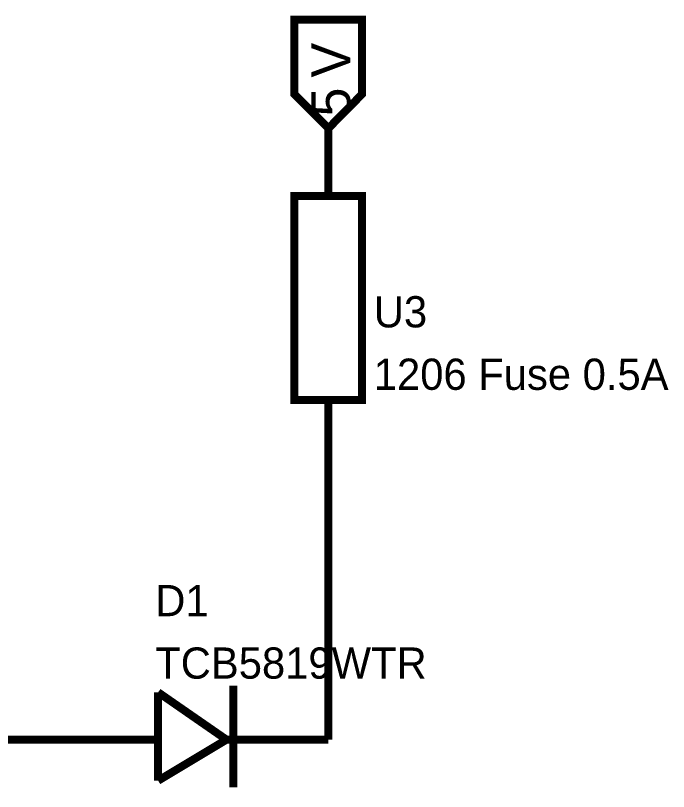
# Model space of a CAD drawing. Header units: millimetres. Extents: x 0 to 282, y 0 to 206.
# Drawn here: x 49.64 to 74.05, y 62.9 to 91.9 of the extents above; entities that cross this region are included whole.
import ezdxf

# ---------------------------------------------------------------- set-up
doc = ezdxf.new("R2010")
doc.units = ezdxf.units.MM
doc.layers.add('Sheet', color=255, linetype='Continuous')

msp = doc.modelspace()

# ---------------------------------------------------------------- linework, layer by layer
at = {"layer": 'Sheet'}
for points, const_width in [([(62.591, 88.96), (61.332, 87.683), (60.056, 88.96), (60.056, 91.75), (62.591, 91.75), (62.591, 88.96)], 0.3), ([(62.591, 88.96), (61.332, 87.683), (60.056, 88.96), (60.056, 91.75), (62.591, 91.75), (62.591, 88.96)], 0.0991), ([(60.056, 85.148), (62.591, 85.148), (62.591, 77.525), (60.056, 77.525), (60.056, 85.148)], 0.3)]:
    msp.add_lwpolyline(points, close=True, dxfattribs=dict(at, const_width=const_width))
at = {"layer": 'Sheet', "const_width": 0.3}
for points in [[(61.332, 85.148), (61.332, 87.683)], [(61.332, 77.525), (61.332, 74.99)], [(61.332, 64.832), (61.332, 74.99)], [(57.776, 63.045), (57.776, 66.856)], [(57.521, 64.832), (54.967, 66.601)], [(54.967, 66.601), (54.967, 63.3)], [(44.809, 64.832), (51.156, 64.832)], [(54.967, 64.832), (51.156, 64.832)], [(54.967, 63.3), (57.521, 64.832)], [(57.521, 64.832), (61.332, 64.832)]]:
    msp.add_lwpolyline(points, dxfattribs=at)

# ---------------------------------------------------------------- texts
at = {"layer": 'Sheet'}
for s, p in [('V', (62.153, 89.58)), ('5', (62.153, 88.121))]:
    msp.add_text(s, height=1.459, rotation=90, dxfattribs=at).set_placement(p)
for s, height, p in [('U3', 1.1672, (63.028, 80.242)), ('1206 Fuse 0.5A', 1.16716, (63.028, 77.908)), ('D1', 1.1672, (54.858, 69.446)), ('TCB5819WTR', 1.1672, (54.858, 67.112))]:
    msp.add_text(s, height=height, dxfattribs=at).set_placement(p)

doc.saveas('drawing.dxf')
